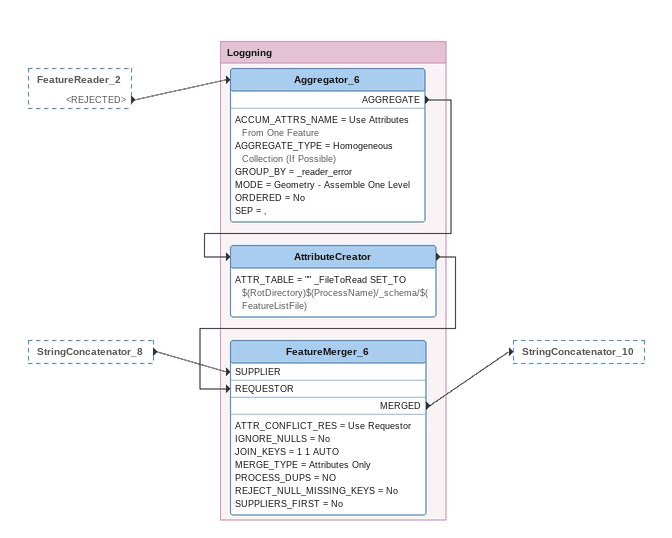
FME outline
FeatureReader_2 [outside]
    <REJECTED> -> Aggregator_6
StringConcatenator_8 [outside]
    -> FeatureMerger_6 [SUPPLIER]

Bookmark: Loggning
Aggregator_6
    ACCUM_ATTRS_NAME = Use Attributes From One Feature
    AGGREGATE_TYPE = Homogeneous Collection (If Possible)
    GROUP_BY = _reader_error
    MODE = Geometry - Assemble One Level
    ORDERED = No
    SEP = ,
    AGGREGATE -> AttributeCreator
AttributeCreator
    ATTR_TABLE = "" _FileToRead SET_TO $(RotDirectory)$(ProcessName)/_schema/$(FeatureListFile)
    -> FeatureMerger_6 [REQUESTOR]
FeatureMerger_6
    ATTR_CONFLICT_RES = Use Requestor
    IGNORE_NULLS = No
    JOIN_KEYS = 1 1 AUTO
    MERGE_TYPE = Attributes Only
    PROCESS_DUPS = NO
    REJECT_NULL_MISSING_KEYS = No
    SUPPLIERS_FIRST = No
    MERGED -> StringConcatenator_10
